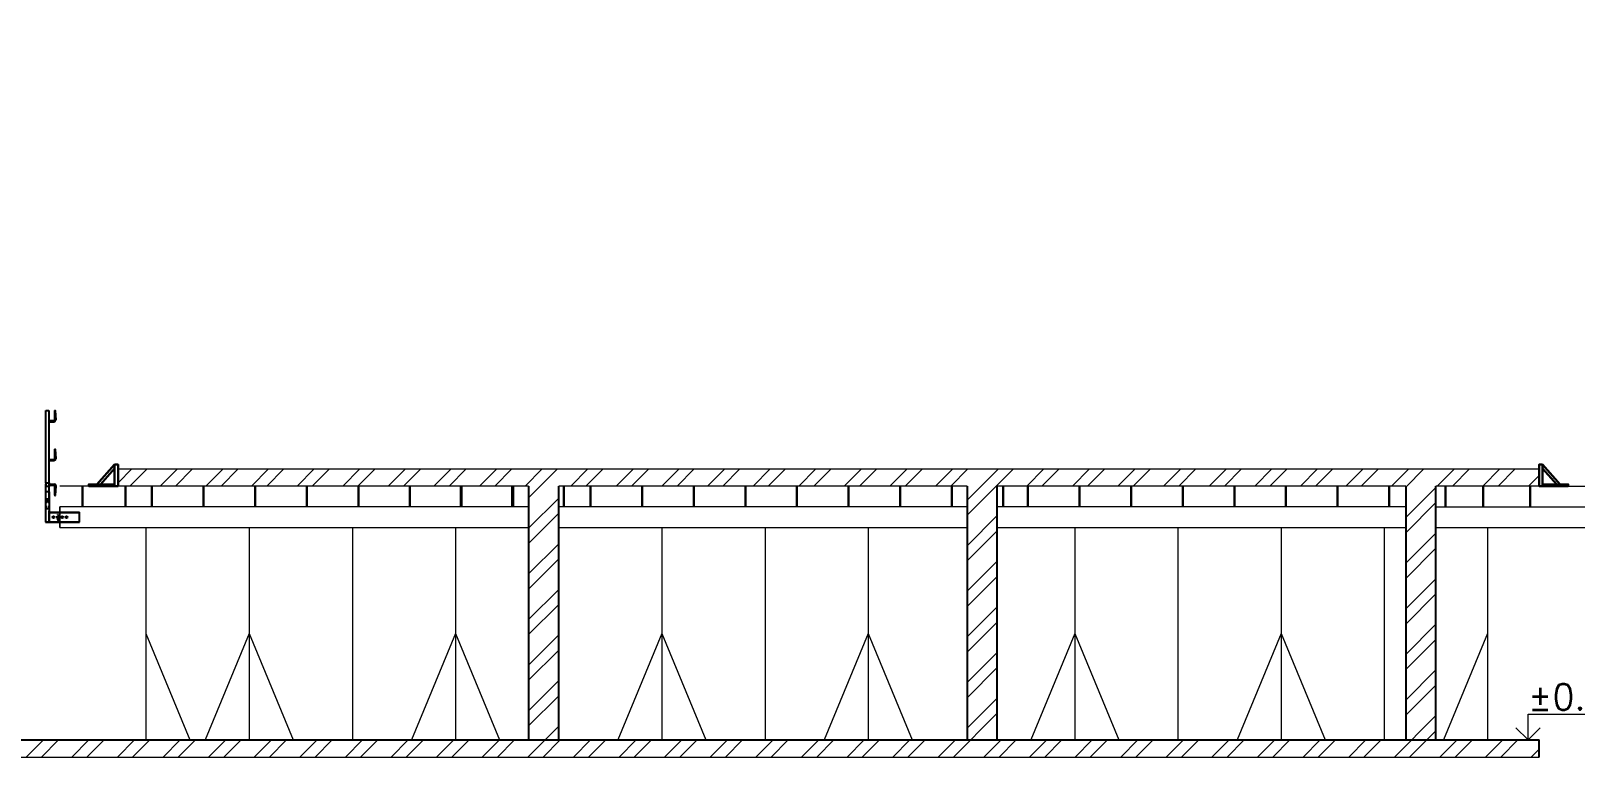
# Model space of a CAD drawing. Header units: millimetres. Extents: x -3518363 to 3223740, y -1530229 to 774657.
# Drawn here: x 2214080 to 2232038, y -24250 to -15808 of the extents above; entities that cross this region are included whole.
import ezdxf
from ezdxf.enums import TextEntityAlignment as Align

# ---------------------------------------------------------------- set-up
doc = ezdxf.new("R2010")
doc.units = ezdxf.units.MM
doc.header["$LTSCALE"] = 15
doc.header["$MEASUREMENT"] = 0
for name, pattern in [('102', [50.8, 31.75, -6.35, 6.35, -6.35]), ('104', [4, 2, -2]), ('ACAD_ISO10W100', [18, 12, -3, 0, -3])]:
    doc.linetypes.add(name, pattern=pattern)
doc.layers.get('0').update_dxf_attribs({"linetype": 'CONTINUOUS'})
for name, color, linetype, lineweight in [('cesty', 7, 'CONTINUOUS', 15), ('objekt-tenka', 7, 'CONTINUOUS', 18), ('Tlustá', 7, 'CONTINUOUS', 30), ('ŘEZ', 11, 'ACAD_ISO10W100', 15), ('šrafy', 32, 'CONTINUOUS', 15)]:
    doc.layers.add(name, color=color, linetype=linetype, lineweight=lineweight)
for name, color, linetype in [('PERI_AXIS', 1, '102'), ('PERI_Blocktext', 22, 'CONTINUOUS'), ('PERI_MULTIFLEX_Accessories', 252, 'CONTINUOUS'), ('PERI_MULTIFLEX_Prop', 8, 'CONTINUOUS')]:
    doc.layers.add(name, color=color, linetype=linetype)
doc.layers.add('PERI_HELPLINE', color=140, linetype='CONTINUOUS', plot=False)
doc.layers.add('PERI_HIDDEN', color=30, linetype='104', plot=False)
doc.layers.add('svahovaní', color=7, linetype='CONTINUOUS', lineweight=15, true_color=0xe3331c)
doc.styles.add('PERI-Blocktxt', font='arial.ttf')
doc.styles.add('PERI-txt-arial', font='arial.ttf')
doc.styles.add('POPIS_DAVID', font='romans.shx', dxfattribs={"bigfont": 'extfont.shx'})

# ---------------------------------------------------------------- blocks, each defined once
blk = doc.blocks.new('116292c')
at = {"color": 0, "linetype": 'ByBlock'}
for p, q in [((-18, 206), (-18, 1050)), ((-18, 1050), (17, 1050)), ((17, 1050), (17, 206)), ((17, 930), (75, 930)), ((17, 925), (75, 925)), ((17, 917), (75, 917)), ((83, 1050), (88, 1050)), ((83, 1047), (83, 938)), ((88, 1050), (96, 938)), ((88, 1047), (88, 938)), ((83, 600), (88, 600)), ((83, 597), (83, 488)), ((88, 600), (96, 488)), ((88, 597), (88, 488)), ((17, 480), (75, 480)), ((17, 475), (75, 475)), ((17, 467), (75, 467)), ((-21, 206), (-21, 166)), ((-21, 206), (21, 206)), ((21, 206), (21, 166)), ((21, 193), (79, 193)), ((21, 185), (79, 185)), ((21, 180), (79, 180)), ((21, 166), (-21, 166)), ((-18, 0), (-18, 166)), ((17, 166), (17, 0)), ((87, 63), (87, 172)), ((87, 60), (92, 60)), ((92, 60), (100, 172)), ((92, 63), (92, 172)), ((-18, -250), (-18, -120)), ((17, -120), (17, -250)), ((17, -250), (-18, -250))]:
    blk.add_line(p, q, dxfattribs=at)
at = {"color": 0, "linetype": 'ByBlock', "flags": 128}
for points in [[(83, 1047), (83, 1048), (83, 1048), (83, 1048), (83, 1048), (83, 1048), (83, 1048), (83, 1048), (83, 1049), (83, 1049), (83, 1049), (83, 1049), (83, 1049), (83, 1049), (83, 1049), (83, 1049), (83, 1049), (83, 1050), (83, 1050), (83, 1050), (83, 1050), (83, 1050), (83, 1050), (83, 1050), (83, 1050)], [(88, 1050), (88, 1050), (88, 1050), (88, 1050), (88, 1050), (88, 1050), (88, 1050), (88, 1050), (88, 1049), (88, 1049), (88, 1049), (88, 1049), (88, 1049), (88, 1049), (88, 1049), (88, 1049), (88, 1049), (88, 1048), (88, 1048), (88, 1048), (88, 1048), (88, 1048), (88, 1048), (88, 1048), (88, 1047)], [(83, 597), (83, 598), (83, 598), (83, 598), (83, 598), (83, 598), (83, 598), (83, 598), (83, 599), (83, 599), (83, 599), (83, 599), (83, 599), (83, 599), (83, 599), (83, 599), (83, 599), (83, 600), (83, 600), (83, 600), (83, 600), (83, 600), (83, 600), (83, 600), (83, 600)], [(88, 600), (88, 600), (88, 600), (88, 600), (88, 600), (88, 600), (88, 600), (88, 600), (88, 599), (88, 599), (88, 599), (88, 599), (88, 599), (88, 599), (88, 599), (88, 599), (88, 599), (88, 598), (88, 598), (88, 598), (88, 598), (88, 598), (88, 598), (88, 598), (88, 597)], [(87, 63), (87, 62), (87, 62), (87, 62), (87, 62), (87, 62), (87, 62), (87, 62), (87, 61), (87, 61), (87, 61), (87, 61), (87, 61), (87, 61), (87, 61), (87, 61), (87, 61), (87, 60), (87, 60), (87, 60), (87, 60), (87, 60), (87, 60), (87, 60), (87, 60)], [(92, 60), (92, 60), (92, 60), (92, 60), (92, 60), (92, 60), (92, 60), (92, 60), (92, 61), (92, 61), (92, 61), (92, 61), (92, 61), (92, 61), (92, 61), (92, 61), (92, 61), (92, 62), (92, 62), (92, 62), (92, 62), (92, 62), (92, 62), (92, 62), (92, 63)]]:
    blk.add_lwpolyline(points, dxfattribs=at)
at = {"color": 0, "linetype": 'ByBlock'}
for centre, radius, start, end in [((75, 938), 21, 270, 0), ((75, 938), 8, 270, 0), ((75, 938), 13, 270, 0), ((75, 488), 21, 270, 0), ((75, 488), 8, 270, 0), ((75, 488), 13, 270, 0), ((79, 172), 21, 0, 90), ((79, 172), 13, 0, 90), ((79, 172), 8, 0, 90)]:
    blk.add_arc(centre, radius, start, end, dxfattribs=at)
at = {"layer": 'PERI_AXIS'}
for p, q in [((55, 930), (55, 917)), ((83, 1000), (91, 1000)), ((83, 960), (94, 960)), ((83, 550), (91, 550)), ((55, 480), (55, 467)), ((83, 510), (94, 510)), ((59, 180), (59, 193)), ((87, 150), (98, 150)), ((87, 110), (95, 110))]:
    blk.add_line(p, q, dxfattribs=at)
at = {"layer": 'PERI_HELPLINE'}
blk.add_point((0, 0), dxfattribs=at)
at = {"layer": 'PERI_HIDDEN'}
for p, q in [((-19, 206), (-19, 166)), ((-18, 166), (-18, 206)), ((17, 206), (17, 166)), ((19, 206), (19, 166)), ((-18, 0), (-18, -120)), ((-10, 20), (10, 20)), ((-10, 0), (-10, 20)), ((10, 0), (-10, 0)), ((10, 20), (10, 0)), ((17, 0), (17, -120)), ((-13, -90), (-13, -10)), ((-13, -90), (21, -90)), ((-13, -10), (21, -10)), ((21, -90), (21, -10))]:
    blk.add_line(p, q, dxfattribs=at)
at = {"color": 0, "linetype": 'ByBlock', "style": 'PERI-txt-arial'}
for tag, flags in [('Faktor', 9), ('ART', 3)]:
    blk.add_attdef(tag, (0, 0), '', height=1, dxfattribs=dict(at, flags=flags))
at = {"layer": 'PERI_Blocktext', "style": 'PERI-Blocktxt', "flags": 8}
blk.add_attdef('Blocktext', text='', height=80, rotation=90, dxfattribs=at).set_placement((-150, 500), align=Align.MIDDLE_CENTER)
blk = doc.blocks.new('101290_101803c')
at = {"color": 0, "linetype": 'ByBlock', "lineweight": -3}
for p, q in [((0, 352), (-353, 352)), ((-353, 352), (-353, 347)), ((0, 347), (-353, 347)), ((-353, 347), (-353, 341)), ((-353, 341), (-353, 245)), ((-353, 245), (-353, 239)), ((0, 239), (-353, 239)), ((-353, 239), (-353, 234)), ((0, 234), (-353, 234)), ((45, 352), (0, 352)), ((0, 347), (0, 352)), ((0, 346), (0, 347)), ((0, 240), (0, 346)), ((0, 239), (0, 240)), ((0, 234), (0, 239)), ((0, 0), (0, 234)), ((45, 0), (45, 352)), ((0, 0), (45, 0))]:
    blk.add_line(p, q, dxfattribs=at).dxf.unprotected_set("ltscale", 0)
for centre in [(-200, 293), (-150, 293), (-100, 293), (-50, 293)]:
    blk.add_circle(centre, 10.5, dxfattribs=at).dxf.unprotected_set("ltscale", 0)
at = {"layer": 'PERI_HELPLINE'}
for p in [(-200, 293), (-150, 293), (-100, 293), (-50, 293)]:
    blk.add_point(p, dxfattribs=at)
at = {"layer": 'PERI_HIDDEN', "lineweight": -3}
for p, q in [((3, 0), (3, 352)), ((42, 0), (42, 352))]:
    blk.add_line(p, q, dxfattribs=at)
at = {"style": 'PERI-Blocktxt'}
for tag, p, height, flags in [('ART', (0, 2), 1, 3), ('FAKTOR', (0, 0), 1.5, 9)]:
    blk.add_attdef(tag, p, '', height=height, dxfattribs=dict(at, flags=flags))
at = {"layer": 'PERI_Blocktext', "style": 'PERI-Blocktxt', "flags": 8}
blk.add_attdef('Blocktext', text='', height=80, dxfattribs=at).set_placement((0, 0), align=Align.MIDDLE)
blk = doc.blocks.new('101290_018060v')
at = {"color": 0, "linetype": 'ByBlock'}
for p, q in [((-13, 3), (-9, 14)), ((-10, 2), (-6, 13)), ((-2, -32), (-2, 32)), ((2, 32), (2, -32)), ((-19, -23), (-14, -17)), ((-19, -23), (-16, -26)), ((-16, -26), (-11, -20)), ((-14, -3), (-13, -15)), ((-11, -3), (-9, -15)), ((2, -32), (-2, -32))]:
    blk.add_line(p, q, dxfattribs=at)
blk.add_lwpolyline([(-2, 32, 2.429021), (-12, 22)], format="xyb", dxfattribs=at)
for centre, radius, start, end in [((-12, 32), 13.6, 0, 270.9259), ((-1, -2), 13.6, 157.9818, 186.5864), ((-12, 15), 6.7, 336.8099, 89.6417), ((-12, 15), 3.12, 345.1556, 86.3556), ((-1, -2), 10, 159.1101, 185.4581), ((-16, -16), 2.9, 317.2902, 7.7158), ((-16, -16), 6.5, 317.6546, 6.8236)]:
    blk.add_arc(centre, radius, start, end, dxfattribs=at)
at = {"layer": 'PERI_HELPLINE'}
blk.add_point((0, 0), dxfattribs=at)
at = {"color": 0, "linetype": 'ByBlock', "style": 'PERI-Blocktxt'}
for tag, p, height, flags in [('ART', (0, 2), 1, 3), ('FAKTOR', (0, 0), 1.5, 9)]:
    blk.add_attdef(tag, p, '', height=height, dxfattribs=dict(at, flags=flags))
at = {"layer": 'PERI_Blocktext', "linetype": 'ByBlock', "style": 'PERI-Blocktxt', "flags": 8}
blk.add_attdef('Blocktext', text='', height=80, dxfattribs=at).set_placement((0, 0), align=Align.MIDDLE)
blk = doc.blocks.new('101290_105400c')
at = {"color": 0, "linetype": 'ByBlock', "lineweight": -3}
for radius in [11.5, 10.3]:
    blk.add_circle((0, 0), radius, dxfattribs=at).dxf.unprotected_set("ltscale", 0)
at = {"color": 0, "linetype": 'ByBlock'}
blk.add_circle((0, 0), 5, dxfattribs=at)
at = {"layer": 'PERI_HELPLINE'}
blk.add_line((0, -10), (0, 10), dxfattribs=at)
blk.add_point((0, 0), dxfattribs=at)
at = {"layer": 'PERI_HIDDEN', "lineweight": -3}
for p, q in [((-4, 9), (-4, -9)), ((4, 9), (4, -9))]:
    blk.add_line(p, q, dxfattribs=at)
at = {"style": 'PERI-Blocktxt'}
for tag, p, height, flags in [('ART', (0, 2), 1, 3), ('FAKTOR', (0, 0), 1.5, 9)]:
    blk.add_attdef(tag, p, '', height=height, dxfattribs=dict(at, flags=flags))
at = {"layer": 'PERI_Blocktext', "style": 'PERI-Blocktxt', "flags": 8}
blk.add_attdef('Blocktext', text='', height=80, dxfattribs=at).set_placement((0, 0), align=Align.MIDDLE)
blk = doc.blocks.new('101290C')
at = {"color": 0, "linetype": 'ByBlock'}
for name, p in [('101290_101803c', (100, -293)), ('101290_105400c', (0, 0))]:
    blk.add_blockref(name, p, dxfattribs=at)
at = {"layer": 'PERI_HIDDEN'}
blk.add_blockref('101290_018060v', (0, 0), dxfattribs=at)
at = {"color": 0, "linetype": 'ByBlock', "style": 'PERI-Blocktxt'}
for tag, p, height, flags in [('ART', (0, 2), 1, 3), ('FAKTOR', (0, 0), 1.5, 9)]:
    blk.add_attdef(tag, p, '', height=height, dxfattribs=dict(at, flags=flags))
at = {"layer": 'PERI_Blocktext', "linetype": 'ByBlock', "style": 'PERI-Blocktxt', "flags": 8}
blk.add_attdef('Blocktext', text='', height=80, dxfattribs=at).set_placement((0, 0), align=Align.MIDDLE)

msp = doc.modelspace()

# ---------------------------------------------------------------- hatches: boundary and pattern name
at = {"layer": 'šrafy', "linetype": 'ByBlock', "lineweight": 20, "ltscale": 5}
h = msp.add_hatch(dxfattribs=at)
h.set_pattern_fill('ANSI32', color=256, scale=1000)
h.set_pattern_definition([(45, (0, -28390), (-265.16504, 265.16504), []), (45, (176.78, -28390), (-265.16504, 265.16504), [])])
h.paths.add_polyline_path([(2247921.185, 43706.607), (2247861.185, 43706.607), (2247721.185, 43706.607), (2247721.185, 42506.607), (2247721.185, 42081.607), (2247721.185, 28716.607), (2247921.185, 28716.607)])
h.paths.add_polyline_path([(2250321.185, 42481.607), (2247921.185, 42481.607), (2247921.185, 42181.607), (2250321.185, 42181.607)])
h.paths.add_polyline_path([(2250321.185, 38401.607), (2247921.185, 38401.607), (2247921.185, 38101.607), (2250321.185, 38101.607)])
h.paths.add_polyline_path([(2250321.185, 34321.607), (2247921.185, 34321.607), (2247921.185, 34021.607), (2250321.185, 34021.607)])
h.paths.add_polyline_path([(2250321.185, 30241.607), (2247921.185, 30241.607), (2247921.185, 29941.607), (2250321.185, 29941.607)])
h.paths.add_polyline_path([(2225293.376, 16686.607), (2224993.376, 16686.607), (2224993.376, 14286.607), (2225293.376, 14286.607)])
h.paths.add_polyline_path([(2230393.376, 16686.607), (2230093.376, 16686.607), (2230093.376, 14286.607), (2230393.376, 14286.607)])
h.paths.add_polyline_path([(2220193.376, 16686.607), (2219893.376, 16686.607), (2219893.376, 14286.607), (2220193.376, 14286.607)])
h.paths.add_polyline_path([(2215093.376, 16686.607), (2214793.376, 16686.607), (2214793.376, 14286.607), (2215093.376, 14286.607)])
h.paths.add_polyline_path([(2209993.376, 16686.607), (2209693.376, 16686.607), (2209693.376, 14286.607), (2209993.376, 14286.607)])
h.paths.add_polyline_path([(2204893.376, 16686.607), (2204593.376, 16686.607), (2204593.376, 14286.607), (2204893.376, 14286.607)])
h.paths.add_polyline_path([(2199793.376, 16686.607), (2199493.376, 16686.607), (2199493.376, 14286.607), (2199793.376, 14286.607)])
h.paths.add_polyline_path([(2231618.376, 16886.607), (2198268.376, 16886.607), (2198268.376, 16686.607), (2231618.376, 16686.607), (2231618.376, 16746.607)])
h.paths.add_polyline_path([(2239190, -5300), (2236240, -5300), (2236240, -5650), (2239190, -5650)])
h.paths.add_polyline_path([(2236240, -1220), (2236240, -20), (2236100, -20), (2236100, -3430), (2236100, -5650), (2236240, -5650)])
h.paths.add_polyline_path([(2239190, -1220), (2236240, -1220), (2236240, -1570), (2239190, -1570)])
h.paths.add_polyline_path([(2239330, -20), (2239190, -20), (2239190, -1220), (2239190, -1570), (2239190, -15010), (2239330, -15010)])
h.paths.add_polyline_path([(2239190, -13460), (2236720, -13460), (2236720, -13810), (2239190, -13810)])
h.paths.add_polyline_path([(2236720, -13460), (2236480, -13460), (2236480, -13810), (2236720, -13810)])
h.paths.add_polyline_path([(2236480, -13460), (2236240, -13460), (2236240, -13810), (2236480, -13810)])
h.paths.add_polyline_path([(2236240, -13460), (2236240, -9380), (2236100, -9380), (2236100, -15010), (2236240, -15010), (2236240, -13810)])
h.paths.add_polyline_path([(2239190, -9380), (2236240, -9380), (2236240, -9730), (2239190, -9730)])
h.paths.add_polyline_path([(2231618.376, -24050), (2198268.376, -24050), (2198268.376, -24250), (2231618.376, -24250)])
h.paths.add_polyline_path([(2225318.376, -21100), (2230068.376, -21100), (2230068.376, -24050), (2230418.376, -24050), (2230418.376, -21100), (2231618.376, -21100), (2231618.376, -20900), (2215093.376, -20900), (2215093.376, -21100), (2219868.376, -21100), (2219868.376, -24050), (2220218.376, -24050), (2220218.376, -21100), (2224968.376, -21100), (2224968.376, -24050), (2225318.376, -24050)])
h.paths.add_polyline_path([(2210018.376, -20900), (2198268.376, -20900), (2198268.376, -21100), (2199468.376, -21100), (2199468.376, -24050), (2199818.376, -24050), (2199818.376, -21100), (2204568.376, -21100), (2204568.376, -24050), (2204918.376, -24050), (2204918.376, -21100), (2209668.376, -21100), (2209668.376, -24050), (2210018.376, -24050)])

# ---------------------------------------------------------------- linework, layer by layer
at = {"layer": 'cesty', "linetype": 'ByBlock', "lineweight": 20, "ltscale": 5}
for p, q in [((2215093.376, -21100), (2214418.376, -21100)), ((2231618.376, -21100), (2232368.376, -21100)), ((2219868.376, -21340), (2214418.376, -21340)), ((2214418.376, -21580), (2214418.376, -21340)), ((2214418.376, -21340), (2214418.376, -21580)), ((2214418.376, -21340), (2214418.376, -21580)), ((2219868.376, -21340), (2215118.376, -21340)), ((2219868.376, -21340), (2218418.376, -21340)), ((2224968.376, -21340), (2220218.376, -21340)), ((2224968.376, -21340), (2220218.376, -21340)), ((2230068.376, -21340), (2225318.376, -21340)), ((2227668.376, -21340), (2225318.376, -21340)), ((2230418.376, -21340), (2232240, -21340)), ((2231618.376, -21340), (2232368.376, -21340)), ((2214418.376, -21580), (2219868.376, -21580)), ((2215118.376, -21580), (2219868.376, -21580)), ((2215418.376, -21580), (2215418.376, -24050)), ((2216618.376, -21580), (2216618.376, -24050)), ((2217818.376, -21580), (2217818.376, -24050)), ((2218418.376, -21580), (2219868.376, -21580)), ((2219018.376, -21580), (2219018.376, -24050)), ((2220218.376, -21580), (2224968.376, -21580)), ((2220218.376, -21580), (2224968.376, -21580)), ((2221418.376, -21580), (2221418.376, -24050)), ((2222618.376, -21580), (2222618.376, -24050)), ((2223818.376, -21580), (2223818.376, -24050)), ((2225318.376, -21580), (2227668.376, -21580)), ((2225318.376, -21580), (2230068.376, -21580)), ((2226218.376, -21580), (2226218.376, -24050)), ((2227418.376, -21580), (2227418.376, -24050)), ((2228618.376, -21580), (2228618.376, -24050)), ((2229818.376, -21580), (2229818.376, -24050)), ((2230418.376, -21580), (2232240, -21580)), ((2231018.376, -21580), (2231018.376, -24050)), ((2215418.376, -22815), (2215929.93, -24050)), ((2216618.376, -22815), (2216106.822, -24050)), ((2216618.376, -22815), (2217129.93, -24050)), ((2219018.376, -22815), (2218506.822, -24050)), ((2219018.376, -22815), (2219529.93, -24050)), ((2221418.376, -22815), (2220906.822, -24050)), ((2221418.376, -22815), (2221929.93, -24050)), ((2223818.376, -22815), (2223306.822, -24050)), ((2223818.376, -22815), (2224329.93, -24050)), ((2226218.376, -22815), (2225706.822, -24050)), ((2226218.376, -22815), (2226729.93, -24050)), ((2228618.376, -22815), (2228106.822, -24050)), ((2228618.376, -22815), (2229129.93, -24050)), ((2231018.376, -22815), (2230506.822, -24050))]:
    msp.add_line(p, q, dxfattribs=at)
at = {"layer": 'objekt-tenka'}
for p, q in [((2231490, -24050), (2231490, -23750)), ((2231490, -23750), (2233090, -23750)), ((2231490, -24050), (2231348.579, -23908.579)), ((2231490, -24050), (2231631.421, -23908.579))]:
    msp.add_line(p, q, dxfattribs=at)
at = {"layer": 'svahovaní', "color": 0, "lineweight": 30, "ltscale": 5}
for p, q in [((2214680, -21100), (2214680, -21340)), ((2215178.376, -21100), (2215178.376, -21340)), ((2215488.376, -21100), (2215488.376, -21340)), ((2216088.376, -21100), (2216088.376, -21340)), ((2216688.376, -21100), (2216688.376, -21340)), ((2217288.376, -21100), (2217288.376, -21340)), ((2217888.376, -21100), (2217888.376, -21340)), ((2218488.376, -21100), (2218488.376, -21340)), ((2219078.376, -21100), (2219078.376, -21340)), ((2219088.376, -21100), (2219088.376, -21340)), ((2219678.376, -21100), (2219678.376, -21340)), ((2219688.376, -21100), (2219688.376, -21340)), ((2220278.376, -21100), (2220278.376, -21340)), ((2220588.376, -21100), (2220588.376, -21340)), ((2221188.376, -21100), (2221188.376, -21340)), ((2221788.376, -21100), (2221788.376, -21340)), ((2222388.376, -21100), (2222388.376, -21340)), ((2222988.376, -21100), (2222988.376, -21340)), ((2223588.376, -21100), (2223588.376, -21340)), ((2224188.376, -21100), (2224188.376, -21340)), ((2224788.376, -21100), (2224788.376, -21340)), ((2225388.376, -21100), (2225388.376, -21340)), ((2225675.128, -21100), (2225675.128, -21340)), ((2226275.128, -21100), (2226275.128, -21340)), ((2226875.128, -21100), (2226875.128, -21340)), ((2227475.128, -21100), (2227475.128, -21340)), ((2228075.128, -21100), (2228075.128, -21340)), ((2228675.128, -21100), (2228675.128, -21340)), ((2229275.128, -21100), (2229275.128, -21340)), ((2229875.128, -21100), (2229875.128, -21340)), ((2230530, -21100), (2230530, -21340)), ((2230966.752, -21100), (2230966.752, -21340)), ((2231516.752, -21100), (2231516.752, -21340))]:
    msp.add_line(p, q, dxfattribs=at)
at = {"layer": 'Tlustá'}
for p, q in [((2215053.376, -20850), (2214847.766, -21080)), ((2215053.376, -20895.164), (2214888.141, -21080)), ((2231658.376, -20850), (2231863.986, -21080)), ((2231658.376, -20895.164), (2231823.611, -21080))]:
    msp.add_line(p, q, dxfattribs=at)
at = {"layer": 'Tlustá', "elevation": 0}
for points in [[(2215053.376, -20850), (2215093.376, -20850), (2215093.376, -21100), (2215053.376, -21100)], [(2231658.376, -20850), (2231618.376, -20850), (2231618.376, -21100), (2231658.376, -21100)], [(2215053.376, -21100), (2214753.376, -21100), (2214753.376, -21080), (2215053.376, -21080)], [(2231658.376, -21100), (2231958.376, -21100), (2231958.376, -21080), (2231658.376, -21080)]]:
    msp.add_lwpolyline(points, close=True, dxfattribs=at)
at = {"layer": 'ŘEZ', "linetype": 'ByBlock', "lineweight": 20, "ltscale": 5}
for p, q in [((2215093.376, -20900), (2231618.376, -20900)), ((2215093.376, -20900), (2215093.376, -21100)), ((2231618.376, -20900), (2231618.376, -21100)), ((2219868.376, -21100), (2215093.376, -21100)), ((2224968.376, -21100), (2220218.376, -21100)), ((2230068.376, -21100), (2225318.376, -21100)), ((2231618.376, -21100), (2230418.376, -21100))]:
    msp.add_line(p, q, dxfattribs=at)
at = {"layer": 'ŘEZ', "linetype": 'ByBlock', "lineweight": -2, "ltscale": 5, "extrusion": (1.93959e-16, -3.39308e-16, -1)}
for p, q in [((2215093.376, -21100), (2215093.376, -20900)), ((2219868.376, -21100), (2219868.376, -24050)), ((2219868.376, -21100), (2219868.376, -24050)), ((2220218.376, -24050), (2220218.376, -21100)), ((2220218.376, -24050), (2220218.376, -21100)), ((2224968.376, -21100), (2224968.376, -24050)), ((2225318.376, -24050), (2225318.376, -21100)), ((2230068.376, -21100), (2230068.376, -24050)), ((2230418.376, -24050), (2230418.376, -21100)), ((2198268.376, -24050), (2231618.376, -24050)), ((2219868.376, -24050), (2220218.376, -24050)), ((2224968.376, -24050), (2225318.376, -24050)), ((2230068.376, -24050), (2230418.376, -24050)), ((2231618.376, -24250), (2231618.376, -24050))]:
    msp.add_line(p, q, dxfattribs=at)
at = {"layer": 'ŘEZ', "linetype": 'ByBlock', "extrusion": (1.93959e-16, -3.39308e-16, -1)}
msp.add_line((2198268.376, -24250), (2231618.376, -24250), dxfattribs=at)
msp.add_line((2198268.376, -24250), (2231618.376, -24250), dxfattribs=at)

# ---------------------------------------------------------------- block references
at = {"layer": 'PERI_MULTIFLEX_Accessories', "rotation": 180}
msp.add_blockref('101290C', (2214393.752, -21460), dxfattribs=at)
at = {"layer": 'PERI_MULTIFLEX_Prop'}
msp.add_blockref('116292c', (2214273.252, -21269), dxfattribs=at)

# ---------------------------------------------------------------- texts
at = {"layer": 'objekt-tenka', "insert": (2231490, -23400.859), "char_height": 300, "attachment_point": 1, "style": 'POPIS_DAVID'}
msp.add_mtext_dynamic_manual_height_columns('%%P{\\Fromans,extfont|c238;0.000}', width=1495.33432, gutter_width=12500, heights=[0], dxfattribs=at)

doc.saveas('drawing.dxf')
